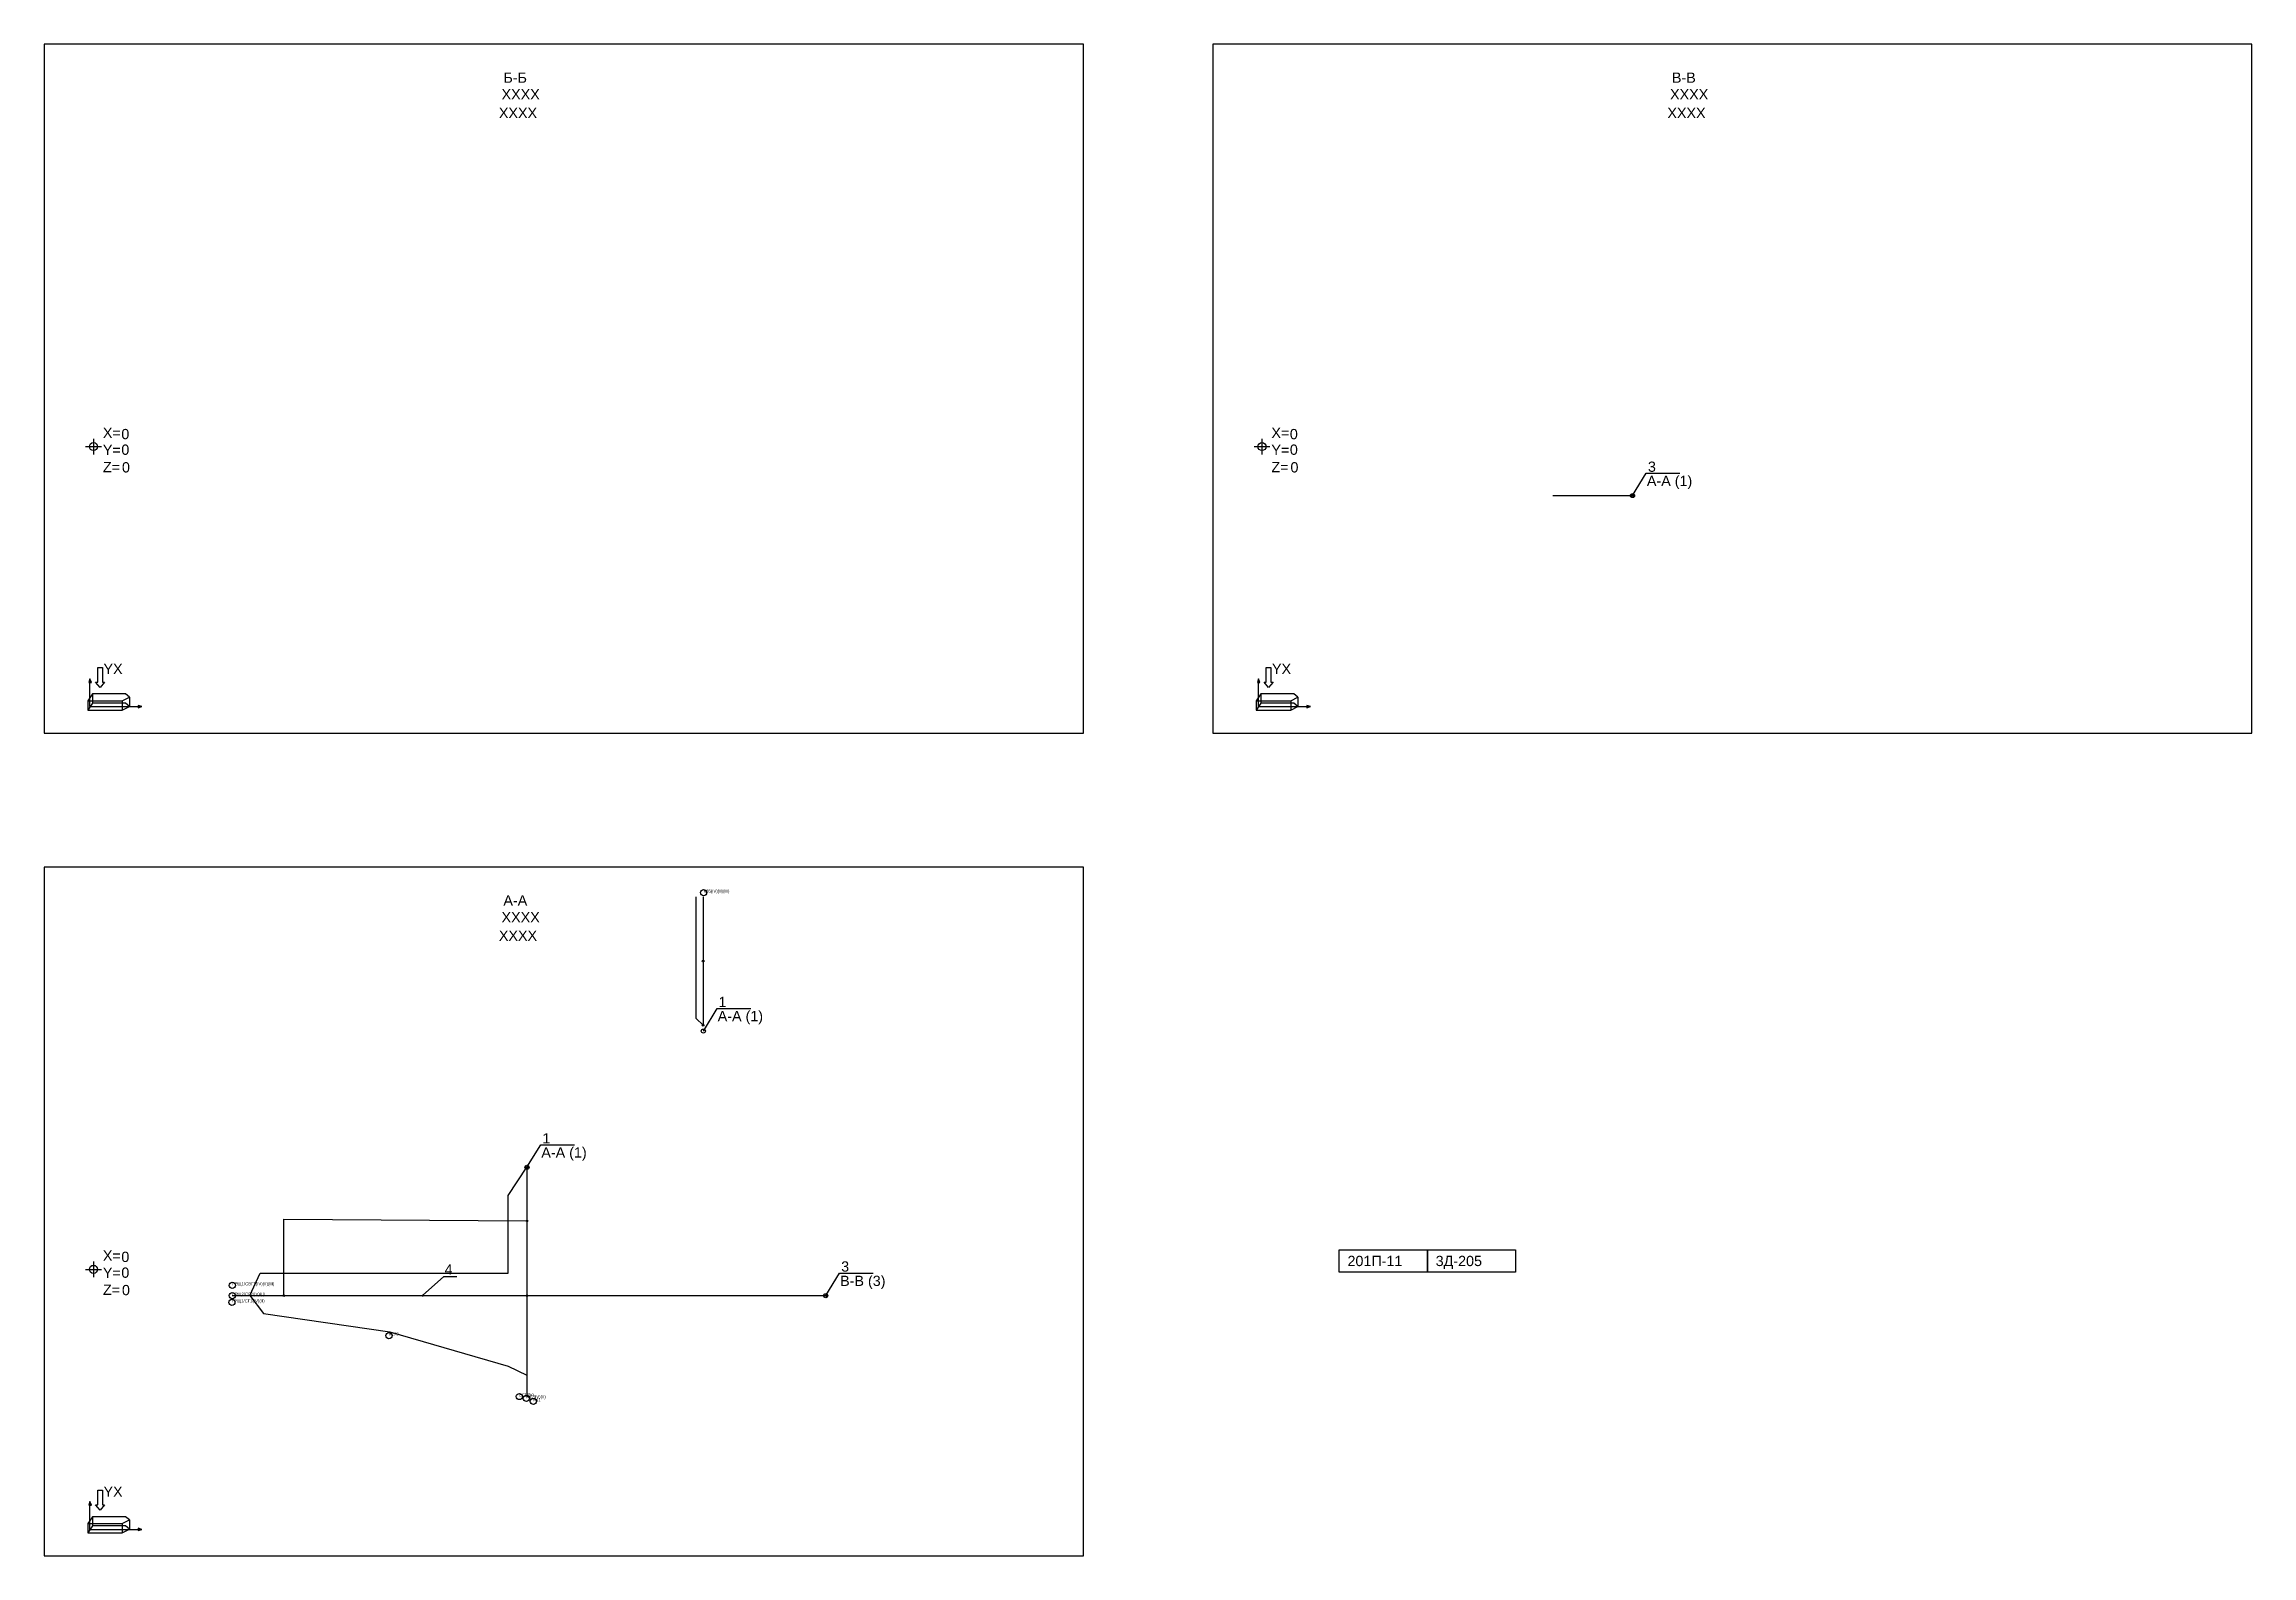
# Model space of a CAD drawing. Header units: millimetres. Extents: x -1613 to 9152, y 294 to 7665.
import ezdxf

# ---------------------------------------------------------------- set-up
doc = ezdxf.new("R2010")
doc.units = ezdxf.units.MM
for name, color, linetype in [('Kabeli', 7, 'Continuous'), ('Выноски', 7, 'Continuous'), ('Обозначение видов', 4, 'Continuous'), ('Плоскости', 7, 'Continuous'), ('ТРАССЫ', 7, 'Continuous'), ('ТРАССЫскрытые', 7, 'Continuous')]:
    doc.layers.add(name, color=color, linetype=linetype)
doc.styles.get("Standard").update_dxf_attribs({"font": 'arial.ttf'})

# ---------------------------------------------------------------- blocks, each defined once
blk = doc.blocks.new('*U7')
for p, q in [((0, 0), (67, 110)), ((67, 110), (231, 110))]:
    blk.add_line(p, q)
blk.add_circle((0, 0), 10)
blk.add_circle((0, 0), 10)
for tag, p in [('НАЗВАНИЕ_ПЕРЕХОДА', (74, 116)), ('НАЗВАНИЕ_ПЕРЕХОДА', (107, 100)), ('СПРАВКА_ПЕРЕХОДА', (70, 47)), ('СПРАВКА_ПЕРЕХОДА', (102, 31)), ('СУФИКС', (95, -251))]:
    blk.add_attdef(tag, p, '', height=50)
at = {"flags": 1}
blk.add_attdef('ДЛИНА_ПЕРЕХОДА', (105, -170), '', height=50, dxfattribs=at)
blk.add_attdef('ДЛИНА_ПЕРЕХОДА', (105, -170), '', height=50, dxfattribs=at)
blk = doc.blocks.new('*U11')
at = {"layer": 'Плоскости'}
for p, q in [((240, 1435), (240, 1359)), ((202, 1397), (279, 1397)), ((223, 265), (218, 247)), ((218, 247), (230, 247)), ((223, 129), (223, 265)), ((230, 247), (223, 265)), ((272, 222), (250, 249)), ((250, 249), (261, 249)), ((261, 320), (284, 320)), ((261, 249), (261, 320)), ((294, 249), (272, 222)), ((284, 320), (284, 249)), ((284, 249), (294, 249)), ((212, 157), (212, 112)), ((223, 129), (476, 129)), ((235, 191), (235, 146)), ((380, 157), (380, 112)), ((415, 175), (415, 130)), ((476, 129), (458, 135)), ((458, 135), (458, 123)), ((458, 123), (476, 129))]:
    blk.add_line(p, q, dxfattribs=at)
blk.add_lwpolyline([(0, 0), (5067, 0), (5067, 3359), (0, 3359)], close=True, dxfattribs=at)
for points in [[(235, 191), (212, 157), (380, 157), (415, 175), (396, 191), (235, 191)], [(235, 146), (212, 112), (380, 112), (415, 130), (396, 146), (235, 146)]]:
    blk.add_lwpolyline(points, dxfattribs=at)
blk.add_circle((240, 1397), 19.6, dxfattribs=at)
at = {"layer": 'Обозначение видов'}
for tag, p in [('ВИД', (547, 1222)), ('МАСШТАБ', (552, 1147)), ('ПРИМЕЧАНИЕ', (546, 1078))]:
    blk.add_attdef(tag, p, '', height=50, dxfattribs=at)
at = {"layer": 'Плоскости', "char_height": 50, "attachment_point": 1}
for s, width, insert in [('X=\\PY=\\PZ=', 62.53, (286, 1489)), ('YX', 137.54, (289, 338))]:
    blk.add_mtext_dynamic_manual_height_columns(s, width=width, gutter_width=12.5, heights=[0], dxfattribs=dict(at, insert=insert))
at = {"layer": 'Плоскости'}
for tag, p in [('Y', (376, 1356)), ('X', (376, 1433)), ('Z', (379, 1271))]:
    blk.add_attdef(tag, p, '', height=50, dxfattribs=at)
at = {"layer": 'Плоскости', "flags": 1}
blk.add_attdef('ЛИСТ', (548, 1004), '', height=50, dxfattribs=at)
blk = doc.blocks.new('*U12')
for p, q in [((-3, 3), (3, -3)), ((0, 0), (105, 94)), ((105, 94), (168, 94))]:
    blk.add_line(p, q)
for tag, p in [('НОМЕР_ВЫНОСКИ', (108, 102)), ('Справочная_информация', (103, 40))]:
    blk.add_attdef(tag, p, '', height=50)

msp = doc.modelspace()

# ---------------------------------------------------------------- linework, layer by layer
at = {"layer": 'Kabeli', "color": 6, "ltscale": 100}
for centre in [(6132, 5464), (6132, 5464), (1600, 3194), (1600, 2881), (1600, 2881), (741, 2189), (741, 2189), (741, 1927), (-445, 1563), (741, 1563), (741, 1563), (741, 1563), (741, 1563), (2198, 1563), (2198, 1563)]:
    msp.add_circle(centre, 4, dxfattribs=at)
at = {"layer": 'Kabeli', "color": 2, "ltscale": 100}
for centre in [(1600, 2881), (1600, 2881), (741, 2189), (741, 2189)]:
    msp.add_circle(centre, 4, dxfattribs=at)
at = {"layer": 'Выноски', "color": 0, "ltscale": 100}
for points in [[(4702, 1787), (5132, 1787), (5132, 1677), (4702, 1677)], [(5132, 1787), (5562, 1787), (5562, 1677), (5132, 1677)]]:
    msp.add_lwpolyline(points, close=True, dxfattribs=at)
at = {"layer": 'ТРАССЫ', "color": 6, "ltscale": 100}
for points in [[(5743, 5464), (6132, 5464)], [(1600, 3507), (1600, 2881)], [(741, 2189), (741, 1563)], [(-445, 1563), (-445, 1936), (741, 1927)], [(-696, 1563), (2198, 1563)], [(741, 1563), (741, 1068)]]:
    msp.add_lwpolyline(points, dxfattribs=at)
at = {"layer": 'ТРАССЫ', "color": 2, "ltscale": 100}
for points in [[(1600, 2881), (1566, 2914), (1566, 3507)], [(-696, 1563), (-610, 1563), (-560, 1672), (650, 1672), (650, 2052), (741, 2189)]]:
    msp.add_lwpolyline(points, dxfattribs=at)
at = {"layer": 'ТРАССЫ', "color": 4, "ltscale": 100}
msp.add_lwpolyline([(-696, 1563), (-610, 1563), (-544, 1475), (73, 1386), (650, 1219), (741, 1175), (741, 1068)], dxfattribs=at)
at = {"layer": 'ТРАССЫскрытые', "color": 52, "ltscale": 100}
for centre in [(1602, 3528), (-696, 1613), (-698, 1530), (-696, 1563), (68, 1368), (738, 1062), (772, 1047)]:
    msp.add_circle(centre, 15, dxfattribs=at)
at = {"layer": 'ТРАССЫскрытые', "color": 6, "ltscale": 100}
msp.add_circle((704, 1071), 15, dxfattribs=at)

# ---------------------------------------------------------------- block references
at = {"layer": 'Выноски'}
ref = msp.add_blockref('*U12', (231, 1563), dxfattribs=at)
ref.add_attrib('НОМЕР_ВЫНОСКИ', '4', (339, 1665), dxfattribs={"layer": '0', "height": 50})
at = {"layer": 'Плоскости'}
ref = msp.add_blockref('*U11', (-1613, 4306), dxfattribs=at)
ref.add_attrib('X', '0', (-1237, 5739), dxfattribs={"height": 50})
ref.add_attrib('Y', '0', (-1237, 5663), dxfattribs={"height": 50})
ref.add_attrib('Z', '0', (-1234, 5577), dxfattribs={"height": 50})
ref.add_attrib('ВИД', 'Б-Б', (626, 7477), dxfattribs={"layer": '0', "height": 50})
ref.add_attrib('МАСШТАБ', 'ХХХХ', (617, 7396), dxfattribs={"layer": '0', "height": 50})
ref.add_attrib('ПРИМЕЧАНИЕ', 'ХХХХ', (604, 7305), dxfattribs={"layer": '0', "height": 50})
ref = msp.add_blockref('*U11', (4085, 4306), dxfattribs=at)
ref.add_attrib('X', '0', (4461, 5739), dxfattribs={"height": 50})
ref.add_attrib('Y', '0', (4461, 5663), dxfattribs={"height": 50})
ref.add_attrib('Z', '0', (4464, 5577), dxfattribs={"height": 50})
ref.add_attrib('ВИД', 'В-В', (6324, 7477), dxfattribs={"layer": '0', "height": 50})
ref.add_attrib('МАСШТАБ', 'ХХХХ', (6315, 7396), dxfattribs={"layer": '0', "height": 50})
ref.add_attrib('ПРИМЕЧАНИЕ', 'ХХХХ', (6302, 7305), dxfattribs={"layer": '0', "height": 50})
ref = msp.add_blockref('*U11', (-1613, 294), dxfattribs=at)
ref.add_attrib('X', '0', (-1237, 1727), dxfattribs={"height": 50})
ref.add_attrib('Y', '0', (-1237, 1650), dxfattribs={"height": 50})
ref.add_attrib('Z', '0', (-1234, 1565), dxfattribs={"height": 50})
ref.add_attrib('ВИД', 'А-А', (626, 3465), dxfattribs={"layer": '0', "height": 50})
ref.add_attrib('МАСШТАБ', 'ХХХХ', (617, 3383), dxfattribs={"layer": '0', "height": 50})
ref.add_attrib('ПРИМЕЧАНИЕ', 'ХХХХ', (604, 3293), dxfattribs={"layer": '0', "height": 50})
at = {"layer": 'ТРАССЫ'}
ref = msp.add_blockref('*U7', (6132, 5464), dxfattribs=at)
ref.add_attrib('НАЗВАНИЕ_ПЕРЕХОДА', '3', (6207, 5580), dxfattribs={"layer": '0', "height": 50})
ref.add_attrib('СПРАВКА_ПЕРЕХОДА', 'А-А (1)', (6202, 5511), dxfattribs={"layer": '0', "height": 50})
ref = msp.add_blockref('*U7', (1601, 2853), dxfattribs=at)
ref.add_attrib('НАЗВАНИЕ_ПЕРЕХОДА', '1', (1675, 2970), dxfattribs={"layer": '0', "height": 50})
ref.add_attrib('СПРАВКА_ПЕРЕХОДА', 'А-А (1)', (1671, 2901), dxfattribs={"layer": '0', "height": 50})
ref = msp.add_blockref('*U7', (741, 2189), dxfattribs=at)
ref.add_attrib('НАЗВАНИЕ_ПЕРЕХОДА', '1', (816, 2305), dxfattribs={"layer": '0', "height": 50})
ref.add_attrib('СПРАВКА_ПЕРЕХОДА', 'А-А (1)', (811, 2236), dxfattribs={"layer": '0', "height": 50})
ref = msp.add_blockref('*U7', (2198, 1563), dxfattribs=at)
ref.add_attrib('НАЗВАНИЕ_ПЕРЕХОДА', '3', (2273, 1680), dxfattribs={"layer": '0', "height": 50})
ref.add_attrib('СПРАВКА_ПЕРЕХОДА', 'В-В (3)', (2268, 1610), dxfattribs={"layer": '0', "height": 50})

# ---------------------------------------------------------------- texts
at = {"layer": 'Выноски', "color": 0, "ltscale": 100}
for s, p in [('201П-11', (4742, 1707)), ('3Д-205', (5172, 1707))]:
    msp.add_text(s, height=50, dxfattribs=at).set_placement(p)
at = {"layer": 'ТРАССЫскрытые', "color": 52, "ltscale": 100}
for s, p in [('К65(IV)(II)(III)', (1602, 3528)), ('ГРЩ1/СВГ1(IV)(II)(III)', (-696, 1613)), ('ГРЩ1/СГ1(IV)(II)', (-698, 1530)), ('ГРЩ2/СГ2(IV)(II)', (-696, 1563)), ('К273', (68, 1368)), ('К42(IV)(II)', (738, 1062)), ('К41', (772, 1047))]:
    msp.add_text(s, height=15, dxfattribs=at).set_placement(p)
at = {"layer": 'ТРАССЫскрытые', "color": 6, "ltscale": 100}
msp.add_text('ВГ1(IV)', height=15, dxfattribs=at).set_placement((704, 1071))

doc.saveas('drawing.dxf')
